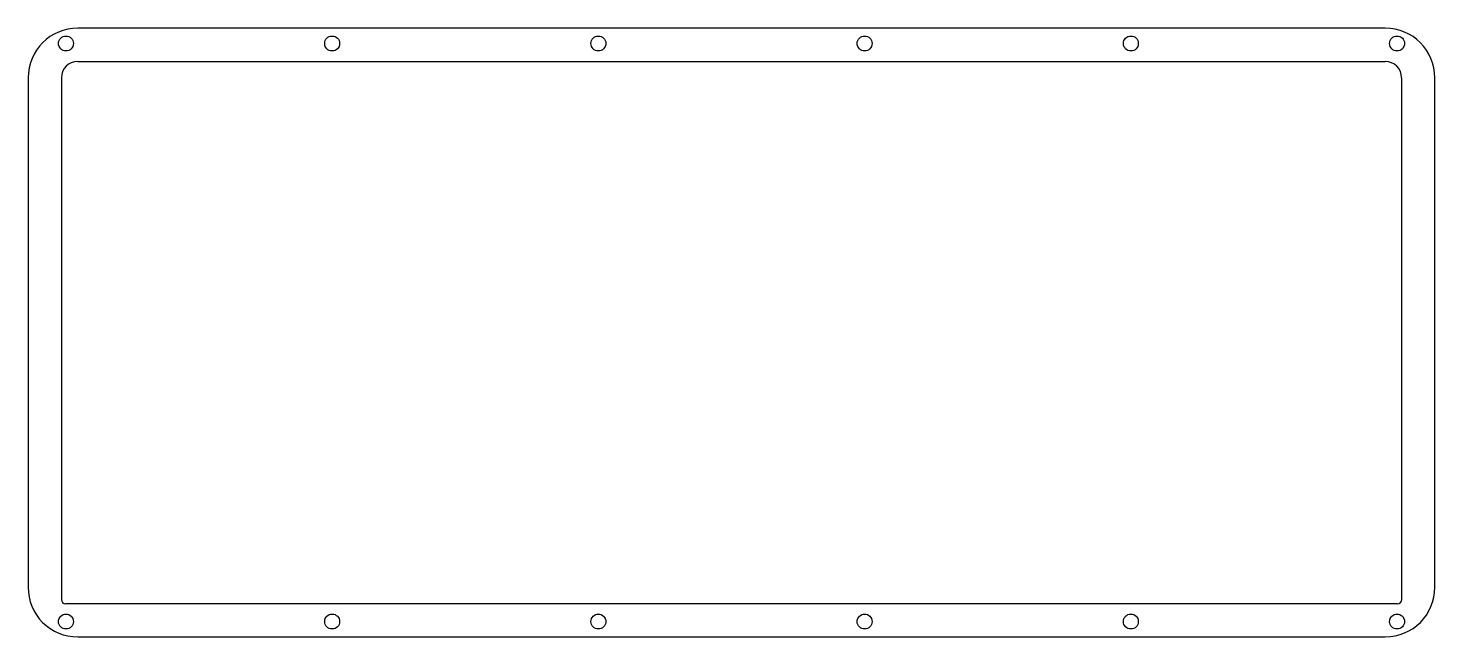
# Model space of a CAD drawing. Header units: millimetres. Extents: x 10 to 331, y 10 to 149.
import ezdxf

# ---------------------------------------------------------------- set-up
doc = ezdxf.new("R2010")
doc.units = ezdxf.units.MM

msp = doc.modelspace()

# ---------------------------------------------------------------- linework, layer by layer
at = {"color": 0}
for p, q in [((319.6, 148.93), (21.32, 148.93)), ((21.32, 141.36), (319.6, 141.36)), ((10.02, 137.62), (10.02, 21.43)), ((330.91, 21.43), (330.91, 137.62)), ((322.34, 17.65), (18.59, 17.65)), ((21.33, 10.12), (319.6, 10.12))]:
    msp.add_line(p, q, dxfattribs=at)
at = {"linetype": 'Continuous'}
for p, q in [((17.59, 137.62), (17.59, 18.65)), ((323.34, 18.65), (323.34, 137.62))]:
    msp.add_line(p, q, dxfattribs=at)
at = {"color": 0}
for centre in [(18.64, 145.43), (79.37, 145.43), (140.1, 145.43), (200.83, 145.43), (261.56, 145.43), (322.29, 145.43), (18.64, 13.62), (79.37, 13.62), (140.1, 13.62), (200.83, 13.62), (261.56, 13.62), (322.29, 13.62)]:
    msp.add_circle(centre, 1.7, dxfattribs=at)
for centre, radius, start, end in [((21.32, 137.62), 11.31, 90, 180), ((319.6, 137.62), 11.31, 0, 90), ((21.32, 137.62), 3.73, 90, 180), ((319.6, 137.62), 3.73, 0, 90), ((21.32, 21.43), 11.31, 179.9838, 270.0129), ((319.6, 21.43), 11.31, 270, 0), ((18.59, 18.65), 1, 180, 270), ((322.34, 18.65), 1, 270, 0)]:
    msp.add_arc(centre, radius, start, end, dxfattribs=at)

doc.saveas('drawing.dxf')
